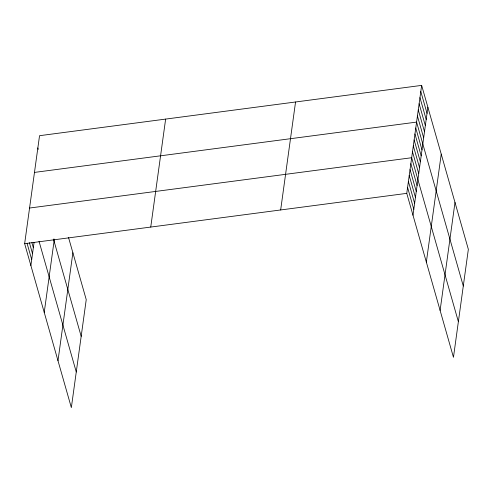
<?xml version="1.0" encoding="UTF-8"?>
<svg xmlns="http://www.w3.org/2000/svg" width="493" height="493" viewBox="0 0 493 493"><rect width="100%" height="100%" fill="white"/><g stroke="black" fill="none" stroke-linecap="round" stroke-linejoin="round"><path stroke-width="0.74" d="M68.502 237.386L86.238 299.639L71.349 407.612L24.65 243.665L39.539 135.692L421.651 85.388L468.35 249.335L453.461 357.308L406.762 193.361L421.651 85.388M30.88 265.536L34.054 242.525M44.234 312.42L54.341 239.117M57.995 360.728L72.884 252.755M150.747 227.063L165.636 119.09M280.665 209.963L295.553 101.989M412.992 215.225L427.875 107.252M426.346 262.11L441.235 154.136M440.107 310.417L454.996 202.444M34.473 172.408L416.585 122.098L463.291 286.045M29.562 208.034L411.673 157.729L458.373 321.676M24.65 243.665L406.762 193.361M420.806 91.501L427.037 113.372M419.962 97.62L426.192 119.491M419.118 103.74L425.348 125.604M418.274 109.859L424.504 131.723M417.429 115.978L423.66 137.843M415.765 128.032L421.996 149.903M414.952 133.973L421.176 155.837M414.132 139.913L420.356 161.778M413.313 145.848L419.543 167.719M412.493 151.789L418.723 173.653M410.854 163.664L417.084 185.534M410.034 169.604L416.265 191.469M409.215 175.545L415.445 197.41M408.401 181.479L414.625 203.35M407.582 187.42L413.806 209.285M37.85 147.931L38.263 149.391M53.454 239.025L81.179 336.355M39.027 241.268L76.267 371.987M31.885 242.618L33.333 247.72M29.401 242.722L32.52 253.655M27.127 243.56L31.7 259.595"/></g></svg>
